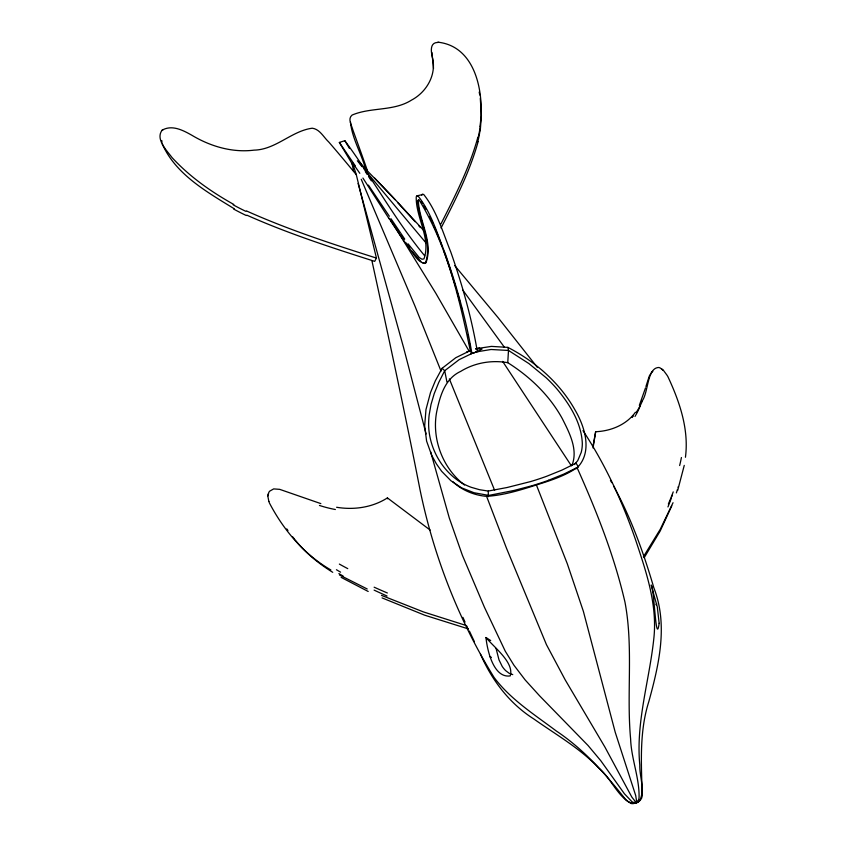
<?xml version="1.0" encoding="UTF-8"?>
<svg xmlns="http://www.w3.org/2000/svg" width="846" height="846" viewBox="0 0 846 846"><rect width="100%" height="100%" fill="white"/><g stroke="black" fill="none" stroke-linecap="round" stroke-linejoin="round"><path stroke-width="1.27" d="M320.835 503.613L279.688 489.348L273.67 488.903L269.715 491.145A5.531 4.494 -50.4 0 0 268.785 492.446L267.875 496.391L268.859 501.456M572.002 465.247C578.283 449.48 569.316 432.666 562.336 418.707C549.646 395.494 530.019 376.682 507.759 362.68L508.488 350.456L507.886 347.389L491.41 346.395L475.738 348.785L482.04 349.038L477.017 351.799L491.071 349.493L508.488 350.456L528.856 363.537L546.146 377.739A67.754 29.028 40.4 0 1 557.08 389.118C569.739 404.483 581.35 422.736 582.312 443.177A92.013 51.987 30.7 0 1 581.213 452.409L577.744 460.636L574.392 464.549M685.44 457.263C689.099 429.271 679.56 401.543 667.854 376.565A39.519 23.212 35 0 0 666.838 374.958L663.624 370.611L660.271 368.031A5.531 3.257 35.1 0 0 658.854 367.481C646.693 367.735 648.607 393.58 641.628 401.66M479.978 126.234C484.631 95.08 476.732 47.175 438.894 42.311A3.638 0.867 -3.8 0 0 437.467 42.437C428.996 42.786 431.354 53.351 432.708 58.755C436.282 75.495 426.215 92.32 411.547 100.092C393.623 111.482 370.791 107.019 352.095 115.067C347.389 118.926 351.682 125.219 352.814 129.745C357.742 143.524 362.786 157.261 367.555 171.093L391.624 195.764L424.544 231.381M480.253 130.622L481.406 115.796L480.295 98.348M431.915 52.441L433.522 68.441M593.046 446.011L595.658 431.724C610.77 431.122 626.357 424.851 635.388 412.298M267.886 495.893L268.193 493.905M593.046 447.968L595.658 431.724M684.255 465.395L677.72 490.299M477.842 137.359C469.519 167.794 455.063 196.113 440.84 224.127M478.117 141.673C469.72 171.95 455.296 200.132 441.052 227.997M635.082 802.357L636.044 803.034L636.573 801.035L635.706 795.536L615.232 732.276L583.38 611.351L567.317 563.806L536.406 484.959C520.258 490.172 503.518 495.322 486.598 496.359C474.172 495.312 462.075 490.32 452.906 481.797M678.069 487.349L678.259 486.662M645.932 386.453L649.347 375.92L651.959 371.912M645.53 387.849L639.333 405.371M677.255 490.12L677.466 489.422M677.043 490.807L676.388 492.901M350.498 122.036C351.894 137.919 361.094 152.862 365.377 168.375M488.385 496.676L488.237 491.061L479.471 489.686L471.307 487.338A92.003 71.741 -46.5 0 1 460.213 481.987C442.553 470.672 430.889 450.643 428.89 429.853A67.754 49.057 -63.8 0 1 429.165 414.91L431.026 404.462L434.231 393.612L438.788 382.371L444.689 370.728L459.167 359.635L472.227 353.321L470.672 353.945M640.369 799.565C637.62 805.381 628.187 803.457 625.046 798.804C605.07 773.339 583.317 749.006 556.182 730.912C534.439 714.542 510.762 699.621 494.17 677.583C458.532 619.97 433.533 555.632 419.923 489.242C404.959 412.795 388.526 336.655 371.88 260.568M671.787 505.823L660.176 531.034L644.218 557.673M673.035 502.714L660.25 529.3L643.362 556.827M507.759 362.68C491.663 359.857 474.648 362.754 460.71 371.373C444.837 378.67 440.005 396.087 436.684 411.812C431.566 438.788 442.68 468.388 464.517 485.022M233.803 204.468C211.204 191.831 189.62 176.698 172.024 157.557C166.831 150.525 155.336 139.241 162.041 130.295A3.638 1.153 -23.9 0 1 163.204 129.607C172.848 124.848 183.466 130.527 191.905 135.286C210.464 146.411 232.312 152.862 254.043 150.144C275.796 149.7 291.669 130.876 312.259 128.211C319.862 129.195 323.574 137.179 328.682 141.927C338.051 152.703 347.177 163.69 356.293 174.678L376.438 258.083L374.693 261.361C331.526 247.614 288.275 233.612 246.852 215.17M466.558 352.052L470.799 350.35L455.751 357.731L442.12 368.296L435.362 380.763L430.508 392.555L425.972 409.57L424.671 425.802L426.596 441.104L431.693 455.328L436.346 463.798L441.654 471.296L450.855 480.687L461.567 487.846L474.067 492.742L488.787 495.407L514.167 490.426L531.901 485.763A94.361 29.229 -13.3 0 0 548.515 480.295M418.833 199.783L418.305 200.555C419.14 221.166 433.543 242.093 425.972 262.799L424.47 263.466C416.454 261.551 412.859 251.897 407.74 246.186M478.646 351.407L477.366 351.693C471.603 317.758 462.202 284.52 450.802 252.066C442.87 232.502 436.885 211.035 423.582 194.326L416.919 195.87L416.232 196.832C415.703 217.612 431.28 238.086 423.983 258.897L422.006 259.236L419.193 257.512L408.089 243.849M421.71 195.088L422.408 194.125M633.337 415.883L632.85 416.539M425.422 262.979C433.004 242.263 418.59 221.335 417.755 200.724L418.284 199.963L419.246 200.185C447.037 245.425 459.463 298.945 470.26 350.53L471.888 353.438C466.125 319.492 456.724 286.265 445.324 253.811C437.393 234.236 431.407 212.78 418.104 196.071L416.919 195.87M632.11 417.501L632.607 416.856M536.702 484.843C549.35 480.993 565.361 475.812 577.057 467.616C596.536 511.058 614.238 555.685 624.972 602.162C633.527 647.338 626.41 693.498 630.619 739.023C631.285 758.915 639.639 778.13 639.058 797.99C638.741 800.189 637.292 802.04 635.452 803.203M576.115 468.79C593.173 453.16 585.125 426.987 574.91 409.802C559.692 382.741 535.285 361.549 507.886 347.389M480.433 654.074C491.854 680.184 509.567 703.639 533.847 718.984C555.991 734.635 579.954 748.245 598.788 768.041C611.076 778.246 617.03 795.843 631.232 803.552C634.098 804.176 636.879 802.473 639.026 800.771A6.715 5.658 -71.6 0 0 640.443 798.931C644.737 788.155 639.396 776.057 639.798 764.985C635.695 722.41 649.284 681.009 653.768 639.058C657.67 605.038 646.27 571.959 635.684 540.16C622.497 501.741 605.334 464.591 582.968 430.614M430.106 530.03L387.405 497.913C372.473 507.473 353.914 510.18 336.602 507.262M652.224 371.722L652.816 371.405M162.041 130.295L163.215 129.607M430.635 451.775L449.279 517.942L462.392 555.314L484.409 607.195L505.284 651.23L513.934 665.22L525.155 679.93L539.579 695.814L588.065 745.516L600.766 760.691L624.443 793.802L631.899 801.648A6.715 3.754 49.7 0 0 633.717 802.452C637.789 803.552 641.797 799.988 642.241 795.991C641.405 764.414 639.068 732.202 648.861 701.461C658.981 664.544 668.319 624.919 653.799 587.663C643.584 552.66 631.116 518.122 613.614 486.038M548.515 480.285L563.996 474.014L578.347 466.929L576.063 463.153L562.008 470.069L546.854 476.203A90.882 27.495 -13.4 0 1 530.579 481.575L507.124 487.508L488.237 491.061M486.598 496.359L506.447 548.123L546.431 644.62L565.191 679.856L604.975 747.166L631.846 797.101L636.213 802.664L638.413 801.881M475.082 352.401C480.116 350.815 468.853 354.389 474.627 352.549M352.317 163.69L352.433 164.367L339.352 142.445L344.83 140.7C372.621 178.157 394.892 219.865 424.671 255.767M473.94 352.771L473.263 352.983M475.653 352.222L476.679 351.904L476.002 352.116M475.748 348.88L479.587 347.907M366.921 170.469L367.555 171.093M437.467 42.437L438.894 42.311M470.545 350.508L471.888 353.438M636.213 802.664L637.059 802.632M425.02 263.296L422.482 262.651M382.054 597.9L424.745 615.211L468.24 628.874M512.75 674.622L509.239 673.331L505.771 670.719A17.692 11.886 60.7 0 1 502.175 666.362L498.981 659.817L496.073 648.459M467.256 628.652L468.229 628.916L467.944 628.282M466.632 625.638L423.486 611.944L381.504 595.373M376.438 258.083C332.51 244.113 288.528 229.795 246.429 210.908M367.217 588.985L339.447 574.973M368.2 591.47L341.15 577.374M234.289 208.793C207.185 192.074 175.545 174.435 162.295 143.968M357.329 160.74L362.067 166.683M330.86 569.961C304.19 554.564 283.674 530.178 269.514 503.159A39.519 32.085 -50.2 0 1 268.869 501.456M332.732 572.319C318.678 563.573 305.607 552.988 295.201 540.034M485.964 637.514C493.821 647.211 514.495 662.577 510.223 675.912C493.715 678.365 487.296 650.838 485.964 637.514L490.691 640.559M356.293 174.678L352.972 164.304M661.635 368.867L663.253 370.241M362.913 178.041L388.547 217.877L390.186 219.336M442.12 368.296L444.689 370.728L446.942 382.011M359.222 162.316L367.227 170.427M420.874 261.509L412.002 251.241M359.645 163.172L366.614 170.522M374.778 178.168L394.997 199.667M397.631 202.522L415.143 221.715M418.643 225.596L420.388 227.542M363.759 168.618L425.813 242.707M454.672 265.549L498.072 317.62L537.252 367.259M294.577 539.251L292.716 536.903M462.815 290.115L504.47 347.346M352.602 162.918L359.814 173.314M287.947 530.505L286.773 528.887M405.974 242.77L409.739 248.068M339.352 142.445L355.193 165.7M421.287 201.538L422.672 203.611M391.021 218.754L404.726 239.101M393.771 224.666L390.894 220.404L435.827 293.266L469.202 351.312M395.928 227.86L398.794 232.121M400.951 235.315L403.817 239.577M390.841 221.303L405.424 242.939M368.401 185.094L389.34 216.259M502.64 361.39L571.388 465.818M388.547 217.877L389.879 219.875M365.292 171.569L367.227 174.519M368.518 176.486L371.383 180.896M344.83 140.7L349.409 148.378M423.899 205.567L426.003 209.29M610.442 480.369L611.711 482.643M467.045 626.474L467.352 627.076M469.393 631.053L474.416 641.733M429.599 216.47L432.602 222.9M462.899 617.347L465.036 622.085M434.04 226.231L435.954 230.662M361.242 179.278L414.699 305.417L441.02 371.066M449.353 378.902L494.603 490.268M436.43 231.772L439.687 239.936M440.618 242.273L441.866 245.668M443.939 251.325L444.774 253.589M445.186 254.72L449.786 268.224M450.199 269.451L455.582 286.54M456.946 291.257L457.982 294.789M458.321 295.963L459.685 300.943M358.091 183.476L403.584 347.653L426.109 433.998M461.049 305.914L462.233 310.556M467.838 334.836L468.367 337.364M353.639 171.442L352.148 163.976M479.206 92.087L479.756 94.974M469.498 343.317L469.932 345.665M161.787 140.531L161.956 142.244M387.405 497.913L387.468 498.77M387.066 596.028A193.681 44.997 20.4 0 1 374.101 590.117M343.106 576.02A246.884 150.535 6.1 0 1 338.876 573.577M340.578 572.171A242.749 156.7 3.5 0 1 336.444 569.728M387.362 592.983A198.884 46.308 19.6 0 1 374.133 587.198M347.759 568.639A242.495 148.156 5.6 0 1 339.352 564.081M335.386 509.525A123.675 88.47 -15.1 0 1 319.45 505.453M672.464 494.952A193.681 91.812 -47.2 0 1 671.988 496.327M671.502 497.712A193.681 91.812 -47.2 0 1 667.938 506.944M640.274 405.572A121.475 79.936 5.4 0 1 636.023 414.699M635.621 415.386A121.475 79.936 5.4 0 1 635.008 416.412M673.226 491.875A198.884 93.441 -46.4 0 1 668.361 504.005M681.411 457.527A242.495 166.334 -18.3 0 1 679.655 465.533M642.019 401.744A123.675 80.486 3.7 0 1 636.129 412.531M479.989 130.654A216.449 137.38 -19.9 0 1 477.789 141.694M480.285 126.181A217.982 138.533 -20.2 0 1 478.212 137.327M246.323 215.529A216.449 121.094 3.9 0 1 233.739 209.11M245.816 211.32A217.982 120.819 4.4 0 1 233.179 204.827M659.15 623.312C655.777 647.814 654.265 586.616 651.156 585.02L657.31 606.942L659.15 623.312M656.422 604.181L656.263 605.07L656.591 603.632L656.422 604.181M490.5 656.919L490.024 656.57L491.156 657.543L490.5 656.919"/></g></svg>
